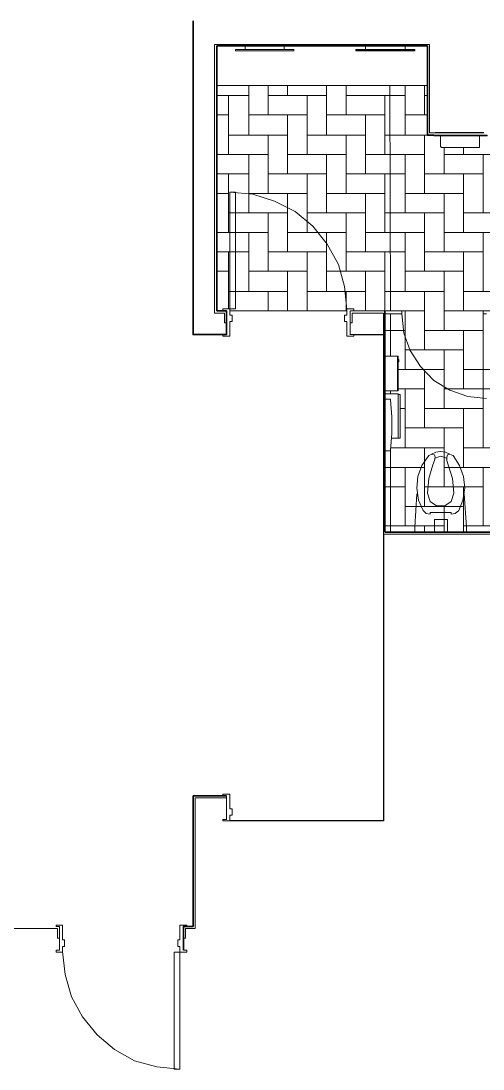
# Model space of a CAD drawing. Header units: inches. Extents: x 41 to 295, y 38 to 271.
# Drawn here: x 260.99 to 272.8, y 156.2 to 182.99 of the extents above; entities that cross this region are included whole.
import ezdxf

# ---------------------------------------------------------------- set-up
doc = ezdxf.new("R2010")
doc.units = ezdxf.units.IN
doc.header["$MEASUREMENT"] = 0

msp = doc.modelspace()

# ---------------------------------------------------------------- linework, layer by layer
for p, q in [((270.969, 182.222), (269.547, 182.222)), ((270.987, 182.258), (271.058, 182.258)), ((272.818, 180.124), (271.573, 180.124)), ((269.493, 174.969), (270.258, 174.969)), ((270.258, 169.867), (270.258, 162.542)), ((270.258, 162.542), (266.329, 162.542))]:
    msp.add_line(p, q)
at = {"color": 7, "lineweight": 35}
for points in [[(265.387, 182.987), (265.387, 175.573)], [(265.991, 175.573), (265.991, 182.347)], [(265.991, 182.347), (271.378, 182.347)], [(271.378, 182.347), (271.378, 180.427)], [(271.378, 180.427), (271.378, 180.124), (271.378, 180.071), (271.538, 180.071)], [(265.387, 175.573), (265.387, 175.022), (265.387, 174.969), (266.24, 174.969), (266.24, 175.573)], [(266.24, 175.573), (265.991, 175.573)], [(270.293, 174.969), (270.293, 175.52), (270.293, 175.573)], [(270.293, 169.92), (270.293, 174.969)], [(284.64, 169.92), (270.294, 169.92)], [(265.387, 163.182), (265.387, 159.84)], [(265.991, 163.182), (265.44, 163.182), (265.387, 163.182)], [(266.24, 163.182), (265.991, 163.182)], [(265.387, 159.84), (265.138, 159.84), (265.138, 159.235)]]:
    msp.add_lwpolyline(points, dxfattribs=at)
at = {"color": 7, "lineweight": 13}
for points in [[(265.938, 175.52), (265.938, 175.573), (265.938, 182.382)], [(265.938, 182.382), (265.991, 182.382), (271.431, 182.382)], [(271.431, 182.382), (271.431, 182.347), (271.431, 180.427)], [(271.431, 180.427), (271.431, 180.124), (271.573, 180.124)], [(265.991, 177.209), (265.991, 175.573)], [(266.187, 175.52), (265.938, 175.52)], [(266.24, 175.271), (266.187, 175.271), (266.187, 175.52)], [(266.329, 175.573), (269.315, 175.573)], [(269.458, 175.52), (269.458, 175.271)], [(270.258, 174.969), (270.258, 175.022), (270.258, 175.52), (269.458, 175.52)], [(269.493, 175.573), (270.293, 175.573)], [(269.404, 175.271), (269.458, 175.271)], [(270.258, 169.867), (270.258, 174.969)], [(270.293, 175.04), (270.293, 174.418)], [(270.293, 173.529), (270.293, 173.458)], [(270.258, 169.867), (270.293, 169.867), (284.64, 169.867)], [(270.293, 169.92), (279.431, 169.92)], [(265.44, 163.129), (265.44, 159.787), (265.387, 159.787)], [(265.44, 163.129), (265.938, 163.129), (265.991, 163.129), (266.24, 163.129)], [(261.92, 159.787), (259.805, 159.787)], [(261.92, 159.787), (261.92, 159.538), (261.973, 159.538)], [(265.191, 159.787), (265.191, 159.538)], [(265.387, 159.787), (265.191, 159.787)], [(265.138, 159.538), (265.191, 159.538)]]:
    msp.add_lwpolyline(points, dxfattribs=at)
at = {"color": 7, "lineweight": 9}
for points in [[(267.716, 182.258), (267.716, 182.347), (266.72, 182.347), (265.991, 182.347), (265.991, 181.333), (271.378, 181.333), (271.378, 182.347)], [(266.435, 182.382), (266.435, 182.382)], [(266.471, 182.258), (266.471, 182.222)], [(267.911, 182.222), (267.893, 182.222), (266.56, 182.222), (266.542, 182.222), (266.524, 182.222), (266.542, 182.222), (266.56, 182.222)], [(267.058, 182.347), (266.72, 182.347)], [(266.72, 182.347), (266.72, 182.258)], [(267.716, 182.258), (266.72, 182.258)], [(267.716, 182.347), (267.378, 182.347)], [(270.809, 182.258), (270.809, 182.347), (269.795, 182.347), (267.716, 182.347)], [(267.911, 182.258), (267.893, 182.258)], [(267.893, 182.258), (267.911, 182.258)], [(267.893, 182.222), (267.911, 182.222)], [(267.964, 182.222), (267.964, 182.258)], [(268.622, 182.364), (268.622, 182.382)], [(270.969, 182.258), (269.635, 182.258), (269.618, 182.258), (269.6, 182.258), (269.582, 182.258), (269.564, 182.258), (269.547, 182.258), (269.547, 182.222)], [(269.564, 182.258), (269.582, 182.258), (269.6, 182.258), (269.618, 182.258), (269.635, 182.258), (270.969, 182.258), (270.987, 182.258), (270.969, 182.258)], [(270.133, 182.347), (269.795, 182.347)], [(270.809, 182.258), (269.795, 182.258)], [(269.795, 182.347), (269.795, 182.258)], [(270.809, 182.347), (270.471, 182.347)], [(271.378, 182.347), (270.809, 182.347)], [(270.969, 182.222), (270.987, 182.222), (271.005, 182.222), (271.022, 182.222), (271.04, 182.222), (271.058, 182.222), (271.058, 182.258)], [(272.711, 179.769), (272.711, 179.751), (272.693, 179.751), (271.733, 179.751), (271.733, 179.769), (271.715, 179.769), (271.715, 180.053)], [(272.711, 180.053), (272.711, 179.769)], [(265.991, 179.076), (265.991, 179.093)], [(266.329, 178.613), (266.915, 178.56), (267.467, 178.382), (268, 178.116), (268.444, 177.742), (268.818, 177.28), (269.102, 176.765), (269.262, 176.196), (269.315, 175.609)], [(270.72, 175.573), (270.293, 175.573), (270.293, 175.502)], [(270.293, 175.502), (270.72, 175.502), (270.773, 175.004), (270.933, 174.56), (271.2, 174.151), (271.538, 173.796), (271.947, 173.547), (272.409, 173.387), (272.889, 173.333)], [(270.72, 175.573), (270.72, 175.502)], [(272.8, 175.502), (272.889, 175.502)], [(272.8, 173.333), (272.8, 175.502)], [(270.613, 174.418), (270.293, 174.418)], [(270.613, 173.529), (270.613, 174.418), (270.631, 174.418), (270.631, 173.529)], [(270.631, 173.529), (270.613, 173.529), (270.613, 174.418)], [(270.649, 174.329), (270.631, 174.329)], [(270.631, 174.311), (270.631, 173.636)], [(270.631, 174.276), (270.649, 174.276)], [(270.293, 173.529), (270.613, 173.529)], [(270.631, 173.458), (270.293, 173.458)], [(270.471, 172.32), (270.631, 172.32), (270.684, 172.32), (270.684, 173.44)], [(270.631, 173.458), (270.631, 173.44), (270.631, 173.458)], [(270.684, 173.44), (270.631, 173.44), (270.631, 172.32), (270.631, 173.44)], [(270.684, 173.44), (270.684, 172.32), (270.631, 172.32)], [(270.684, 173.44), (270.684, 172.32)], [(270.684, 173.44), (270.684, 173.44)], [(270.684, 173.387), (270.684, 172.391)], [(270.684, 173.369), (270.684, 172.391)], [(270.684, 173.351), (270.684, 172.96)], [(270.293, 172), (270.293, 173.315)], [(270.684, 172.924), (270.684, 172.907), (270.684, 172.889)], [(270.684, 172.889), (270.684, 172.853), (270.684, 172.871), (270.684, 172.889), (270.684, 172.907)], [(270.684, 172.8), (270.684, 172.409)], [(270.631, 172.32), (270.631, 172.32)], [(270.631, 172.32), (270.631, 172.32)], [(270.684, 172.32), (270.684, 172.32)], [(271.413, 171.876), (271.235, 171.627), (271.129, 171.342), (271.111, 171.04), (271.147, 170.738), (271.271, 170.471), (271.342, 170.4), (271.449, 170.382), (271.449, 170.418), (271.982, 170.418)], [(271.573, 171.84), (271.555, 171.751), (271.52, 171.644), (271.413, 171.289), (271.378, 170.916), (271.449, 170.702), (271.609, 170.595), (271.822, 170.595), (271.982, 170.702), (272.053, 170.916), (272.018, 171.289), (271.911, 171.644), (271.875, 171.751), (271.875, 171.84)], [(271.413, 171.876), (271.449, 171.893), (271.502, 171.911), (271.555, 171.893), (271.573, 171.84)], [(271.947, 171.911), (271.84, 171.964), (271.715, 171.982), (271.591, 171.964), (271.484, 171.911)], [(271.555, 171.804), (271.644, 171.84), (271.715, 171.858), (271.804, 171.84), (271.875, 171.804)], [(271.875, 171.84), (271.893, 171.893), (271.929, 171.911)], [(271.929, 171.911), (271.982, 171.893), (272.036, 171.876)], [(272.036, 171.876), (272.196, 171.627), (272.302, 171.342), (272.338, 171.04), (272.284, 170.738), (272.178, 170.471)], [(271.058, 170.045), (271.111, 170.898)], [(272.373, 170.045), (272.32, 170.898)], [(272.178, 170.471), (272.089, 170.4), (271.982, 170.382)], [(271.982, 170.418), (271.982, 170.382)], [(271.555, 170.24), (271.555, 169.92)], [(271.893, 170.24), (271.555, 170.24)], [(271.893, 169.92), (271.893, 170.24)], [(271.058, 169.92), (272.373, 169.92), (272.373, 170.045)], [(271.058, 169.92), (271.058, 170.045)], [(265.049, 156.196), (264.462, 156.249), (263.893, 156.409), (263.378, 156.693), (262.933, 157.067), (262.56, 157.529), (262.276, 158.044), (262.115, 158.613), (262.045, 159.2)]]:
    msp.add_lwpolyline(points, dxfattribs=at)
for points in [[(267.893, 182.258), (266.56, 182.258), (266.524, 182.258), (266.507, 182.258), (266.489, 182.258), (266.471, 182.258), (266.489, 182.258), (266.507, 182.258), (266.524, 182.258), (266.56, 182.258), (267.893, 182.258), (267.911, 182.258)], [(266.56, 182.222), (266.524, 182.222), (266.507, 182.222), (266.489, 182.222), (266.471, 182.222), (266.489, 182.222), (266.507, 182.222), (266.524, 182.222), (266.56, 182.222), (267.893, 182.222), (267.911, 182.222), (267.893, 182.222)], [(266.56, 182.258), (266.542, 182.258), (266.524, 182.258), (266.542, 182.258)], [(266.56, 182.258), (266.542, 182.258), (266.524, 182.258), (266.542, 182.258)], [(266.56, 182.222), (266.542, 182.222), (266.524, 182.222), (266.542, 182.222)], [(267.893, 182.258), (267.911, 182.258), (267.929, 182.258), (267.947, 182.258), (267.964, 182.258), (267.947, 182.258), (267.929, 182.258), (267.911, 182.258)], [(267.893, 182.222), (267.911, 182.222), (267.929, 182.222), (267.947, 182.222), (267.964, 182.222), (267.947, 182.222), (267.929, 182.222), (267.911, 182.222)], [(272.907, 180.053), (271.538, 180.053), (271.538, 180.071), (272.907, 180.071)], [(270.293, 175.573), (270.293, 175.502), (270.72, 175.502), (270.72, 175.573)], [(270.649, 174.329), (270.649, 174.311), (270.649, 174.293), (270.649, 174.276), (270.649, 174.293), (270.649, 174.311)], [(270.631, 173.44), (270.631, 172.32)], [(270.436, 172.018), (270.471, 172.445), (270.471, 172.871), (270.436, 173.298), (270.436, 173.315), (270.418, 173.315), (270.293, 173.315), (270.293, 172), (270.418, 172), (270.436, 172)]]:
    msp.add_lwpolyline(points, close=True, dxfattribs=at)
at = {"color": 253, "lineweight": 9, "true_color": 0x9a9a9a}
for points in [[(266.809, 181.333), (266.809, 180.071)], [(267.307, 181.333), (267.307, 180.587)], [(267.804, 181.333), (267.804, 181.084)], [(268.8, 181.333), (268.8, 180.071)], [(269.298, 181.333), (269.298, 180.587)], [(270.809, 181.333), (270.809, 180.071)], [(271.307, 181.333), (271.307, 180.587)], [(266.809, 181.084), (265.991, 181.084)], [(266.293, 181.084), (266.293, 179.573)], [(268.8, 181.084), (267.307, 181.084)], [(268.302, 181.084), (268.302, 179.573)], [(270.809, 181.084), (269.298, 181.084)], [(270.293, 181.084), (270.293, 179.573)], [(271.378, 181.084), (271.307, 181.084)], [(266.293, 180.587), (265.991, 180.587)], [(268.302, 180.587), (266.809, 180.587)], [(267.804, 180.587), (267.804, 179.076)], [(270.293, 180.587), (268.8, 180.587)], [(269.795, 180.587), (269.795, 179.076)], [(271.378, 180.587), (270.809, 180.587)], [(267.804, 180.071), (266.293, 180.071)], [(267.307, 180.071), (267.307, 178.578)], [(269.795, 180.071), (268.302, 180.071)], [(269.298, 180.071), (269.298, 178.578)], [(271.378, 180.071), (270.293, 180.071)], [(271.307, 180.071), (271.307, 178.578)], [(267.307, 179.573), (265.991, 179.573)], [(266.809, 179.573), (266.809, 178.08)], [(269.298, 179.573), (267.804, 179.573)], [(268.8, 179.573), (268.8, 178.08)], [(271.307, 179.573), (269.796, 179.573)], [(270.809, 179.573), (270.809, 178.08)], [(271.804, 179.751), (271.804, 179.076)], [(273.298, 179.573), (271.804, 179.573)], [(272.302, 179.751), (272.302, 179.573)], [(272.8, 179.573), (272.8, 178.08)], [(266.809, 179.076), (265.991, 179.076)], [(266.293, 179.076), (266.293, 177.582)], [(268.8, 179.076), (267.307, 179.076)], [(268.302, 179.076), (268.302, 177.582)], [(270.809, 179.076), (269.298, 179.076)], [(270.293, 179.076), (270.293, 177.582)], [(272.8, 179.076), (271.307, 179.076)], [(272.302, 179.076), (272.302, 177.582)], [(266.293, 178.578), (265.991, 178.578)], [(268.302, 178.578), (266.809, 178.578)], [(267.804, 178.578), (267.804, 177.085)], [(270.293, 178.578), (268.8, 178.578)], [(269.795, 178.578), (269.795, 177.085)], [(272.302, 178.578), (270.809, 178.578)], [(271.804, 178.578), (271.804, 177.085)], [(267.804, 178.08), (266.293, 178.08)], [(267.307, 178.08), (267.307, 176.587)], [(269.795, 178.08), (268.302, 178.08)], [(269.298, 178.08), (269.298, 176.587)], [(271.804, 178.08), (270.293, 178.08)], [(271.307, 178.08), (271.307, 176.587)], [(273.795, 178.08), (272.302, 178.08)], [(267.307, 177.582), (265.991, 177.582)], [(266.809, 177.582), (266.809, 176.071)], [(269.298, 177.582), (267.804, 177.582)], [(268.8, 177.582), (268.8, 176.071)], [(271.307, 177.582), (269.796, 177.582)], [(270.809, 177.582), (270.809, 176.071)], [(273.298, 177.582), (271.804, 177.582)], [(272.8, 177.582), (272.8, 176.071)], [(266.809, 177.085), (265.991, 177.085)], [(266.293, 177.085), (266.293, 175.627)], [(268.8, 177.085), (267.307, 177.085)], [(268.302, 177.085), (268.302, 175.573)], [(270.809, 177.085), (269.298, 177.085)], [(270.293, 177.085), (270.293, 175.573)], [(272.8, 177.085), (271.307, 177.085)], [(272.302, 177.085), (272.302, 175.573)], [(266.293, 176.587), (265.991, 176.587)], [(268.302, 176.587), (266.809, 176.587)], [(267.804, 176.587), (267.804, 175.573)], [(270.293, 176.587), (268.8, 176.587)], [(269.795, 176.587), (269.795, 175.573)], [(272.302, 176.587), (270.809, 176.587)], [(271.804, 176.587), (271.804, 175.075)], [(267.804, 176.071), (266.293, 176.071)], [(267.307, 176.071), (267.307, 175.573)], [(269.795, 176.071), (268.302, 176.071)], [(269.298, 176.071), (269.298, 175.573)], [(271.804, 176.071), (270.293, 176.071)], [(271.307, 176.071), (271.307, 174.578)], [(273.795, 176.071), (272.302, 176.071)], [(271.307, 175.573), (270.293, 175.573)], [(270.809, 175.573), (270.809, 174.08)], [(273.298, 175.573), (271.804, 175.573)], [(272.8, 175.573), (272.8, 174.08)], [(270.809, 175.075), (270.293, 175.075)], [(272.8, 175.075), (271.307, 175.075)], [(272.302, 175.075), (272.302, 173.582)], [(272.302, 174.578), (270.809, 174.578)], [(271.804, 174.578), (271.804, 173.084)], [(271.804, 174.08), (270.631, 174.08)], [(271.307, 174.08), (271.307, 172.587)], [(273.209, 174.08), (272.302, 174.08)], [(271.307, 173.582), (270.631, 173.582)], [(270.809, 173.582), (270.809, 172.071)], [(273.209, 173.582), (271.804, 173.582)], [(272.8, 173.582), (272.8, 172.071)], [(270.809, 173.084), (270.684, 173.084)], [(272.8, 173.084), (271.307, 173.084)], [(272.302, 173.084), (272.302, 171.573)], [(272.302, 172.587), (270.809, 172.587)], [(271.804, 172.587), (271.804, 171.076)], [(271.804, 172.071), (270.453, 172.071)], [(271.307, 172.071), (271.307, 170.578)], [(273.209, 172.071), (272.302, 172.071)], [(271.307, 171.573), (270.293, 171.573)], [(270.809, 171.573), (270.809, 170.08)], [(273.298, 171.573), (271.804, 171.573)], [(272.8, 171.573), (272.8, 170.08)], [(270.809, 171.076), (270.293, 171.076)], [(272.8, 171.076), (271.307, 171.076)], [(272.302, 171.076), (272.302, 169.92)], [(272.302, 170.578), (270.809, 170.578)], [(271.804, 170.578), (271.804, 169.92)], [(271.804, 170.08), (270.293, 170.08)], [(271.307, 170.08), (271.307, 169.92)], [(273.795, 170.08), (272.302, 170.08)]]:
    msp.add_lwpolyline(points, dxfattribs=at)
at = {"color": 253, "lineweight": 9, "true_color": 0xaaaaaa}
for points in [[(270.418, 181.333), (270.436, 175.573)], [(270.436, 175.573), (270.418, 181.333)], [(270.436, 175.502), (270.436, 174.418)], [(270.436, 174.418), (270.436, 175.502)], [(270.436, 173.529), (270.436, 173.458)], [(270.436, 173.458), (270.436, 173.529)], [(270.436, 172.018), (270.436, 169.92)], [(270.436, 169.92), (270.436, 172.018)]]:
    msp.add_lwpolyline(points, dxfattribs=at)
at = {"color": 7, "lineweight": 18}
for points in [[(266.329, 178.613), (266.329, 175.627), (266.471, 175.627), (266.471, 178.613)], [(266.329, 178.613), (266.471, 178.613)], [(266.151, 163.182), (266.151, 163.218)], [(266.151, 163.218), (266.329, 163.218)], [(266.24, 163.182), (266.151, 163.182)], [(266.24, 162.578), (266.24, 163.182)], [(266.329, 163.218), (266.329, 162.844), (266.382, 162.844)], [(266.329, 162.684), (266.329, 162.542), (266.151, 162.542)], [(266.382, 162.684), (266.329, 162.684)], [(266.382, 162.844), (266.382, 162.684)], [(266.151, 162.578), (266.24, 162.578)], [(266.151, 162.542), (266.151, 162.578)], [(265.049, 156.196), (265.049, 159.182), (264.907, 159.182), (264.907, 156.196)], [(265.049, 156.196), (264.907, 156.196)]]:
    msp.add_lwpolyline(points, dxfattribs=at)
for points in [[(266.151, 174.933), (266.329, 174.933), (266.329, 175.307), (266.382, 175.307), (266.382, 175.467), (266.329, 175.467), (266.329, 175.627), (266.151, 175.627), (266.151, 175.573), (266.24, 175.573), (266.24, 174.969), (266.151, 174.969)], [(269.493, 174.933), (269.493, 174.969), (269.404, 174.969), (269.404, 175.573), (269.493, 175.573), (269.493, 175.627), (269.315, 175.627), (269.315, 175.467), (269.262, 175.467), (269.262, 175.307), (269.315, 175.307), (269.315, 174.933)], [(261.884, 159.876), (261.884, 159.84), (261.973, 159.84), (261.973, 159.235), (261.884, 159.235), (261.884, 159.182), (262.045, 159.182), (262.045, 159.324), (262.098, 159.324), (262.098, 159.502), (262.045, 159.502), (262.045, 159.876)], [(265.227, 159.876), (265.049, 159.876), (265.049, 159.502), (264.995, 159.502), (264.995, 159.324), (265.049, 159.324), (265.049, 159.182), (265.227, 159.182), (265.227, 159.235), (265.138, 159.235), (265.138, 159.84), (265.227, 159.84)]]:
    msp.add_lwpolyline(points, close=True, dxfattribs=at)

doc.saveas('drawing.dxf')
